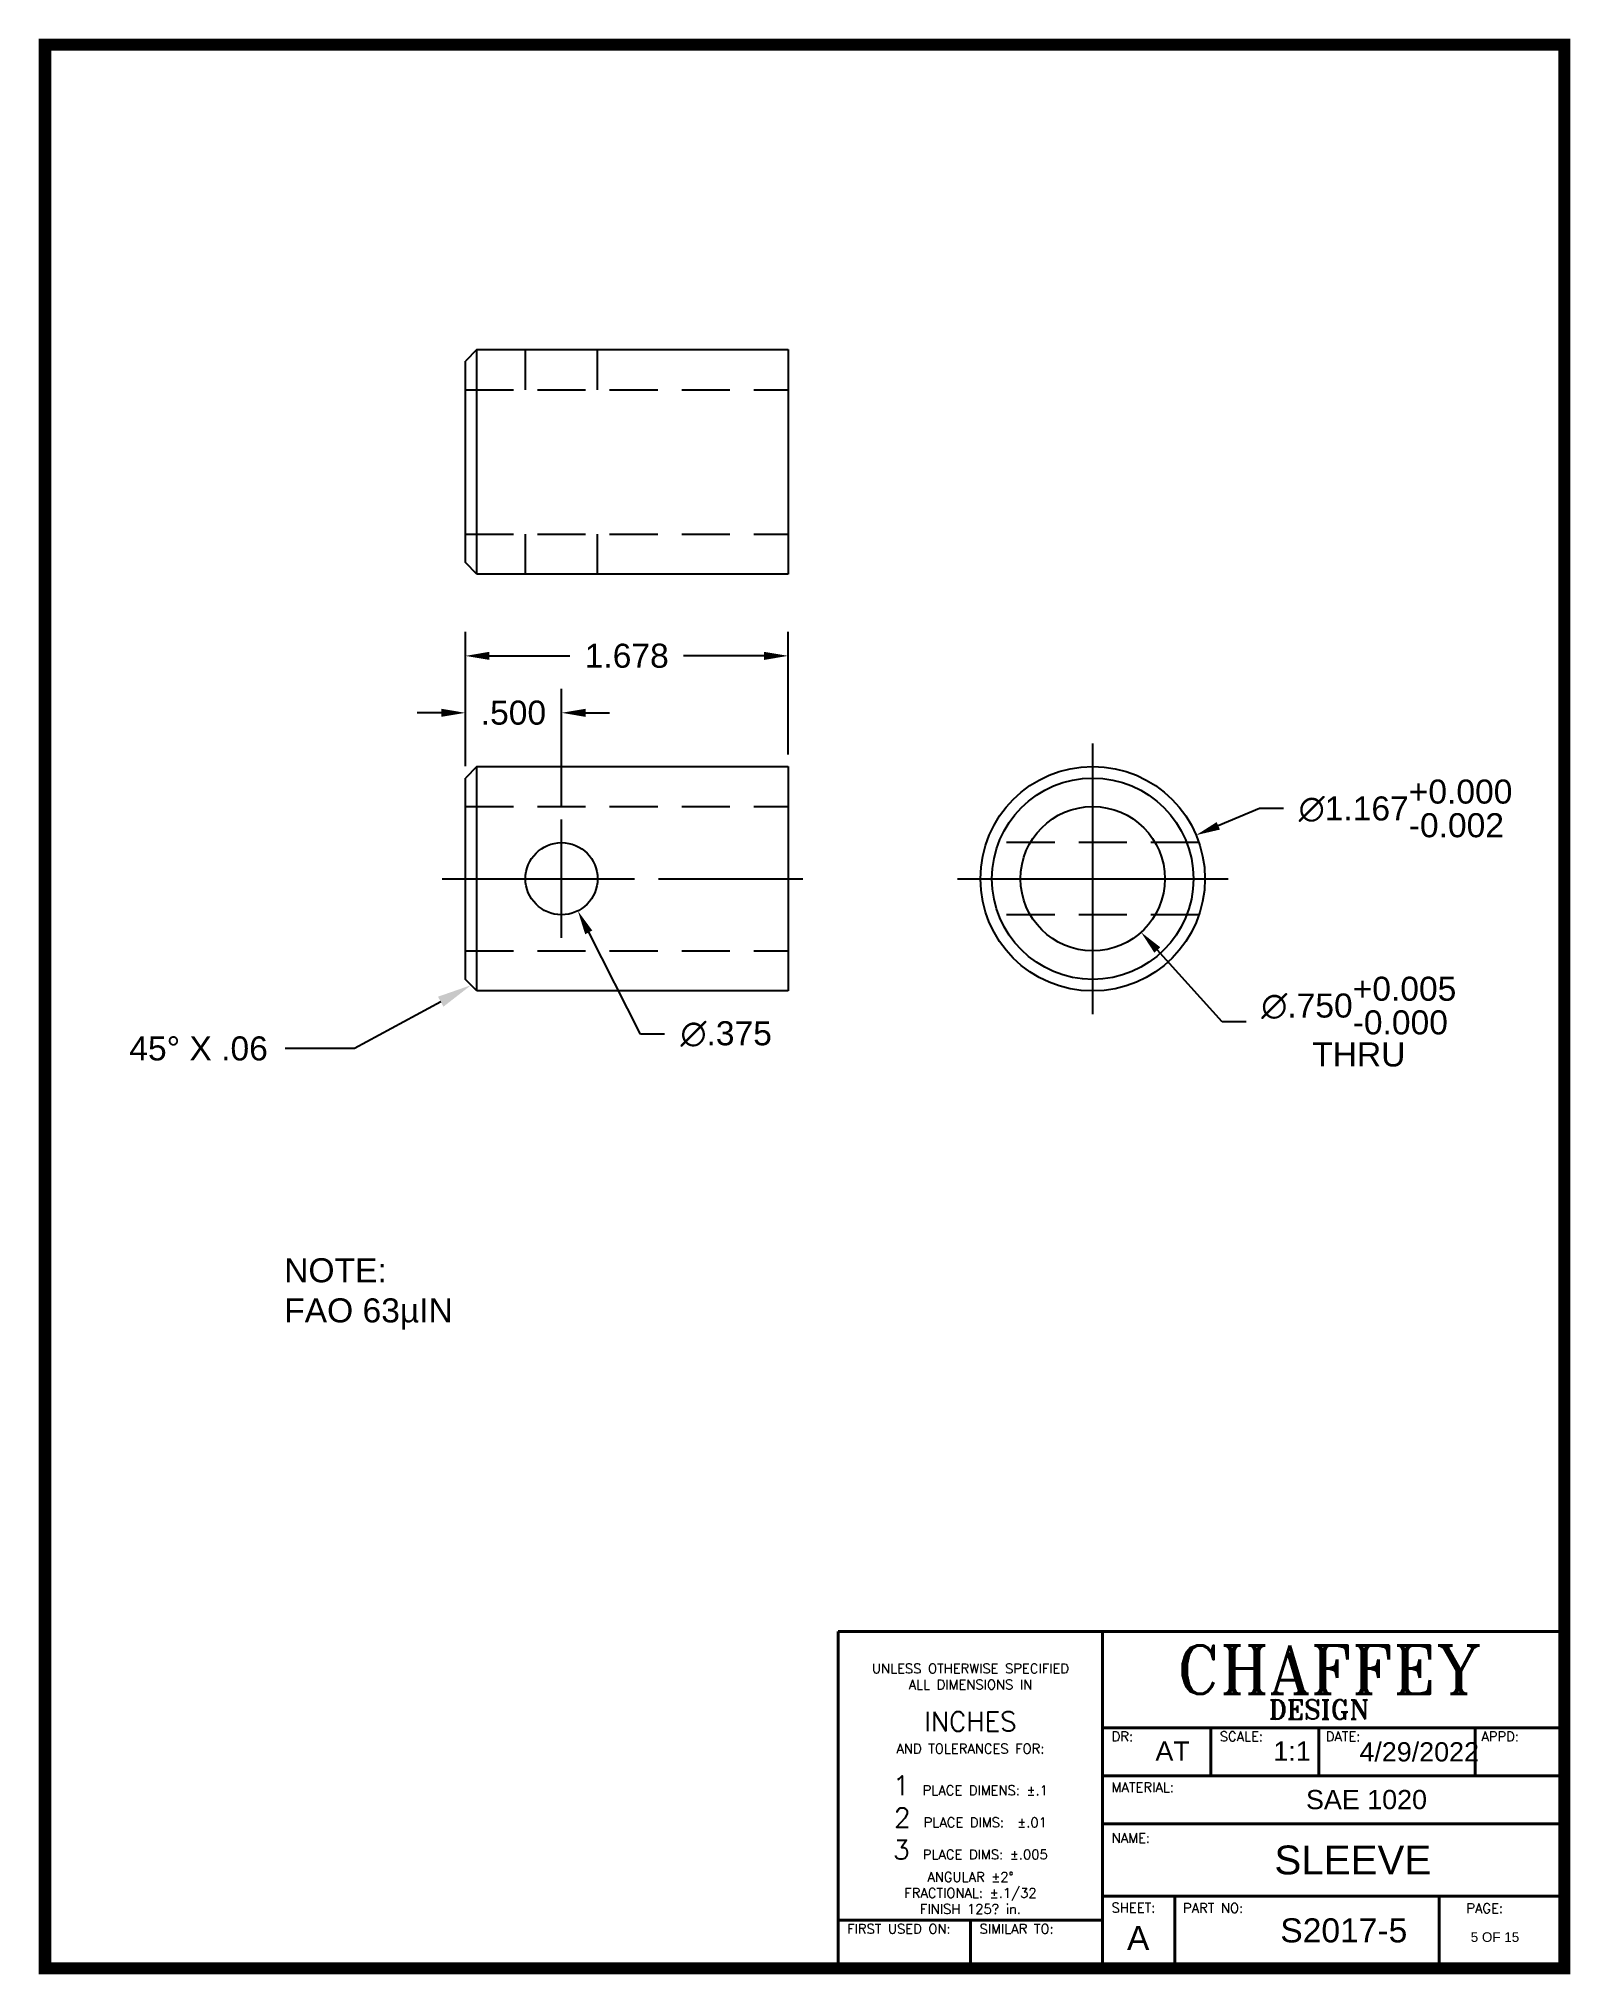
# Paper-space layout 'Layout1' of a CAD drawing. Header units: inches. Extents: x 0 to 8, y 0 to 10.1.
# The model-space entities are those that its viewports show. They can reach past a viewport. Long polylines and large blocks are cut down to what shows.
import ezdxf
from ezdxf import colors
from ezdxf.entities.mleader import LeaderData, LeaderLine
from ezdxf.enums import TextEntityAlignment as Align
from ezdxf.math import Vec2, Vec3

# ---------------------------------------------------------------- set-up
doc = ezdxf.new("R2010")
doc.units = ezdxf.units.IN
doc.header["$MEASUREMENT"] = 0
for name, pattern in [('CENTER', [2, 1.25, -0.25, 0.25, -0.25]), ('CENTER2', [1.125, 0.75, -0.125, 0.125, -0.125]), ('HIDDEN', [0.375, 0.25, -0.125])]:
    doc.linetypes.add(name, pattern=pattern)
for name, color, linetype in [('CENTER LINE', 1, 'CENTER'), ('DIM', 3, 'Continuous'), ('DIMENSION', 5, 'Continuous'), ('HIDEEN', 4, 'HIDDEN'), ('OBJECT', 252, 'Continuous'), ('TITLEBLOCK', 5, 'Continuous')]:
    doc.layers.add(name, color=color, linetype=linetype)
doc.layers.add('TITLE BLOCK', color=1, linetype='Continuous', lineweight=40)
doc.styles.add('CHAFFEY', font='romant.shx', dxfattribs={"height": 0.25})
doc.styles.add('DESIGN', font='romant.shx', dxfattribs={"height": 0.1})
doc.styles.add('SMALL TEXT', font='romans.shx', dxfattribs={"height": 0.05})
doc.styles.get("Standard").update_dxf_attribs({"font": 'arial.ttf'})
doc.styles.add('TABLE', font='arial.ttf')
doc.dimstyles.new('3 PLACES', dxfattribs={"dimtxt": 0.125, "dimasz": 0.125, "dimexe": 0.125, "dimexo": 0.0625, "dimgap": 0.09, "dimtad": 0, "dimtih": 1, "dimtoh": 1, "dimdec": 3, "dimzin": 4, "dimdsep": 46, "dimtxsty": 'Standard', "dimcen": 0.125, "dimadec": 0, "dimazin": 0, "dimtfac": 1, "dimtdec": 3, "dimtofl": 0, "dimtmove": 0, "dimatfit": 3, "dimfxl": 1, "dimtolj": 1, "dimtzin": 0, "dimarcsym": 0})
doc.dimstyles.new('Copy of DEVIATION 3 PLACES .005', dxfattribs={"dimtxt": 0.125, "dimasz": 0.125, "dimexe": 0.125, "dimexo": 0.0625, "dimgap": 0.09, "dimtad": 0, "dimtih": 1, "dimtoh": 1, "dimdec": 3, "dimzin": 4, "dimdsep": 46, "dimtxsty": 'Standard', "dimcen": 0.125, "dimadec": 0, "dimazin": 0, "dimtol": 1, "dimtp": 0.005, "dimtfac": 1, "dimtdec": 3, "dimtofl": 0, "dimtmove": 0, "dimatfit": 3, "dimfxl": 1, "dimtolj": 1, "dimtzin": 0, "dimarcsym": 0})
doc.dimstyles.new('DEVIATION 3 PLACES', dxfattribs={"dimtxt": 0.125, "dimasz": 0.125, "dimexe": 0.125, "dimexo": 0.0625, "dimgap": 0.09, "dimtad": 0, "dimtih": 1, "dimtoh": 1, "dimdec": 3, "dimzin": 4, "dimdsep": 46, "dimtxsty": 'Standard', "dimcen": 0.125, "dimadec": 0, "dimazin": 0, "dimtol": 1, "dimtm": 0.002, "dimtfac": 1, "dimtdec": 3, "dimtofl": 0, "dimtmove": 0, "dimatfit": 3, "dimfxl": 1, "dimtolj": 1, "dimtzin": 0, "dimarcsym": 0})

# ---------------------------------------------------------------- blocks, each defined once
blk = doc.blocks.new('A size')
at = {"const_width": 0.0625}
blk.add_lwpolyline([(-7.9, 0), (0, 0), (0, 10), (-7.9, 10)], close=True, dxfattribs=at)
at = {"layer": 'TITLE BLOCK'}
for p, q in [((-0.025, 1.75), (-3.775, 1.75)), ((-3.775, 1.75), (-3.775, 0)), ((-2.4, 1.75), (-2.4, 0)), ((-2.4, 1.25), (-0.025, 1.25)), ((-1.837, 1), (-1.837, 1.25)), ((-1.275, 1), (-1.275, 1.25)), ((-0.463, 1), (-0.463, 1.25)), ((-2.4, 1), (-0.025, 1)), ((-2.4, 0.75), (-0.025, 0.75)), ((-2.4, 0.375), (-0.025, 0.375)), ((-2.025, 0.375), (-2.025, 0)), ((-0.65, 0.375), (-0.65, 0)), ((-3.775, 0.25), (-2.4, 0.25)), ((-3.087, 0.25), (-3.087, 0.003))]:
    blk.add_line(p, q, dxfattribs=at)
at = {"linetype": 'Continuous', "style": 'DESIGN'}
blk.add_text('DESIGN', height=0.1, dxfattribs=at).set_placement((-1.275, 1.295), align=Align.CENTER)
at = {"linetype": 'Continuous', "style": 'SMALL TEXT'}
for s, p in [('DR:', (-2.353, 1.18)), ('SCALE:', (-1.791, 1.18)), ('DATE:', (-1.24, 1.18)), ('APPD:', (-0.431, 1.18)), ('MATERIAL:', (-2.353, 0.916)), ('NAME:', (-2.353, 0.652)), ('SHEET:', (-2.353, 0.29)), ('PART NO:', (-1.982, 0.288)), ('PAGE:', (-0.509, 0.287)), ('FIRST USED ON:', (-3.728, 0.18)), ('SIMILAR TO:', (-3.04, 0.18))]:
    blk.add_text(s, height=0.05, dxfattribs=at).set_placement(p)
at = {"linetype": 'Continuous', "attachment_point": 2}
for s, insert, char_height, width, style in [('CHAFFEY', (-1.223, 1.677), 0.25, 1.58631, 'CHAFFEY'), ('\\P\\PUNLESS OTHERWISE SPECIFIED\\PALL DIMENSIONS IN \\P\\P{\\H2x;INCHES\\P}AND TOLERANCES FOR:\\P\\P{\\H2x;1 }PLACE DIMENS: %%P.1\\P{\\H2x;2 }PLACE DIMS:  %%P.01\\P{\\H2x;3 }PLACE DIMS: %%P.005\\PANGULAR %%P2%%D\\PFRACTIONAL: %%P.1/32\\PFINISH 125? in.', (-3.087, 1.75), 0.05, 1.375, 'SMALL TEXT')]:
    blk.add_mtext(s, dxfattribs=dict(at, insert=insert, char_height=char_height, width=width, style=style))
at = {"layer": 'TITLEBLOCK', "style": 'TABLE'}
for tag, height, p in [('DRAWN_BY', 0.1, (-2.036, 1.129)), ('SCALE', 0.1, (-1.415, 1.129)), ('DATE', 0.1, (-0.754, 1.127)), ('MATERIAL', 0.1, (-1.028, 0.877)), ('PART_NAME', 0.15, (-1.099, 0.563)), ('SHEET_SIZE', 0.125, (-2.215, 0.157)), ('PART_NUMBER', 0.125, (-1.146, 0.197)), ('PAGE_NUMBER', 0.05, (-0.36, 0.162))]:
    blk.add_attdef(tag, text='', height=height, dxfattribs=at).set_placement(p, align=Align.MIDDLE)
blk = doc.blocks.new('*U2')
at = {"layer": 'CENTER LINE', "color": 0, "linetype": 'CENTER2', "transparency": 16777216}
for p, q in [((0, 0.1167), (0, 0.7035)), ((-0.7035, 0), (-0.1167, 0)), ((0.1167, 0), (0.7035, 0)), ((0, -0.7035), (0, -0.1167))]:
    blk.add_line(p, q, dxfattribs=at)
at = {"layer": 'CENTER LINE', "color": 0, "linetype": 'Continuous', "transparency": 16777216}
for p, q in [((-0.05835, 0), (0.05835, 0)), ((0, -0.05835), (0, 0.05835))]:
    blk.add_line(p, q, dxfattribs=at)
blk = doc.blocks.new('*U3')
at = {"layer": 'CENTER LINE', "color": 0, "linetype": 'CENTER2', "transparency": 16777216}
for p, q in [((0, 0.0375), (0, 0.3075)), ((-0.3075, 0), (-0.0375, 0)), ((0.0375, 0), (0.3075, 0)), ((0, -0.3075), (0, -0.0375))]:
    blk.add_line(p, q, dxfattribs=at)
at = {"layer": 'CENTER LINE', "color": 0, "linetype": 'Continuous', "transparency": 16777216}
for p, q in [((-0.01875, 0), (0.01875, 0)), ((0, -0.01875), (0, 0.01875))]:
    blk.add_line(p, q, dxfattribs=at)
blk = doc.blocks.new('*U4')
at = {"layer": 'CENTER LINE', "color": 0, "linetype": 'CENTER2', "transparency": 16777216}
blk.add_line((-0.959, 0), (0.959, 0), dxfattribs=at)
blk = doc.blocks.new('*D5')
at = {"layer": 'Defpoints', "color": 0, "transparency": 16777216}
for p in [(14.727, 14.644), (13.049, 14.069), (14.727, 14.069)]:
    blk.add_point(p, dxfattribs=at)
at = {"layer": 'DIMENSION', "color": 0, "lineweight": -2, "transparency": 16777216}
for p, q in [((13.049, 14.131), (13.049, 14.769)), ((14.727, 14.131), (14.727, 14.769)), ((13.174, 14.644), (13.593, 14.644)), ((14.602, 14.644), (14.183, 14.644))]:
    blk.add_line(p, q, dxfattribs=at)
at = {"layer": 'DIMENSION', "color": 0, "transparency": 16777216}
for points in [[(13.174, 14.665), (13.174, 14.623), (13.049, 14.644)], [(14.602, 14.665), (14.602, 14.623), (14.727, 14.644)]]:
    blk.add_solid(points, dxfattribs=at)
at = {"layer": 'DIMENSION', "color": 0, "transparency": 16777216, "insert": (13.888, 14.644), "char_height": 0.125, "attachment_point": 5}
blk.add_mtext('\\A1;1.678', dxfattribs=at)
blk = doc.blocks.new('*D7')
at = {"layer": 'Defpoints', "color": 0, "transparency": 16777216}
for p in [(13.464, 13.653), (13.634, 13.318)]:
    blk.add_point(p, dxfattribs=at)
at = {"layer": 'DIMENSION', "color": 0, "lineweight": -2, "transparency": 16777216}
for p, q in [((13.549, 13.36), (13.549, 13.61)), ((13.424, 13.485), (13.674, 13.485)), ((13.959, 12.678), (13.691, 13.207)), ((14.084, 12.678), (13.959, 12.678))]:
    blk.add_line(p, q, dxfattribs=at)
at = {"layer": 'DIMENSION', "color": 0, "transparency": 16777216}
blk.add_solid([(13.709, 13.216), (13.672, 13.197), (13.634, 13.318)], dxfattribs=at)
at = {"layer": 'DIMENSION', "color": 0, "transparency": 16777216, "insert": (14.405, 12.678), "char_height": 0.125, "attachment_point": 5}
blk.add_mtext('\\A1;∅.375', dxfattribs=at)
blk = doc.blocks.new('*D8')
at = {"layer": 'Defpoints', "color": 0, "transparency": 16777216}
for p in [(16.848, 13.712), (15.773, 13.259)]:
    blk.add_point(p, dxfattribs=at)
at = {"layer": 'DIMENSION', "color": 0, "lineweight": -2, "transparency": 16777216}
for p, q in [((17.178, 13.851), (16.963, 13.76)), ((17.303, 13.851), (17.178, 13.851)), ((16.311, 13.36), (16.311, 13.61)), ((16.186, 13.485), (16.436, 13.485))]:
    blk.add_line(p, q, dxfattribs=at)
at = {"layer": 'DIMENSION', "color": 0, "transparency": 16777216}
blk.add_solid([(16.955, 13.78), (16.972, 13.741), (16.848, 13.712)], dxfattribs=at)
at = {"layer": 'DIMENSION', "color": 0, "transparency": 16777216, "insert": (17.937, 13.851), "char_height": 0.125, "attachment_point": 5}
blk.add_mtext('\\A1;∅1.167\\S+0.000^ -0.002;', dxfattribs=at)
blk = doc.blocks.new('*D10')
at = {"layer": 'Defpoints', "color": 0, "transparency": 16777216}
for p in [(13.549, 14.348), (13.049, 14.008), (13.549, 13.793)]:
    blk.add_point(p, dxfattribs=at)
at = {"layer": 'DIMENSION', "color": 0, "lineweight": -2, "transparency": 16777216}
for p, q in [((13.049, 14.071), (13.049, 14.473)), ((13.549, 13.855), (13.549, 14.473)), ((12.924, 14.348), (12.799, 14.348)), ((13.674, 14.348), (13.799, 14.348))]:
    blk.add_line(p, q, dxfattribs=at)
at = {"layer": 'DIMENSION', "color": 0, "transparency": 16777216}
for points in [[(12.924, 14.369), (12.924, 14.327), (13.049, 14.348)], [(13.674, 14.369), (13.674, 14.327), (13.549, 14.348)]]:
    blk.add_solid(points, dxfattribs=at)
at = {"layer": 'DIMENSION', "color": 0, "transparency": 16777216, "insert": (13.299, 14.348), "char_height": 0.125, "attachment_point": 5}
blk.add_mtext('\\A1;.500', dxfattribs=at)
blk = doc.blocks.new('*D11')
at = {"layer": 'Defpoints', "color": 0, "transparency": 16777216}
for p in [(16.059, 13.763), (16.562, 13.207)]:
    blk.add_point(p, dxfattribs=at)
at = {"layer": 'DIMENSION', "color": 0, "lineweight": -2, "transparency": 16777216}
for p, q in [((16.311, 13.36), (16.311, 13.61)), ((16.186, 13.485), (16.436, 13.485)), ((16.983, 12.742), (16.646, 13.115)), ((17.108, 12.742), (16.983, 12.742))]:
    blk.add_line(p, q, dxfattribs=at)
at = {"layer": 'DIMENSION', "color": 0, "transparency": 16777216}
blk.add_solid([(16.662, 13.129), (16.631, 13.101), (16.562, 13.207)], dxfattribs=at)
at = {"layer": 'DIMENSION', "color": 0, "transparency": 16777216, "insert": (17.694, 12.742), "char_height": 0.125, "width": 1.49658, "attachment_point": 5}
blk.add_mtext('\\A1;∅.750\\S+0.005^ -0.000;\\PTHRU', dxfattribs=at)
blk = doc.blocks.new('N')
at = {"layer": 'CENTER LINE', "insert": (-0.037, 0.343), "char_height": 0.2, "attachment_point": 1}
blk.add_mtext_dynamic_manual_height_columns('{\\H0.625x;NOTE:\\PFAO 63µIN\\fMS Shell Dlg 2|b0|i0|c0|p0; }', width=2.16723, gutter_width=1, heights=[0], dxfattribs=at)

msp = doc.modelspace()

# ---------------------------------------------------------------- linework, layer by layer
at = {"layer": 'HIDEEN'}
for p, q in [((13.3615, 16.0274), (13.3615, 16.236)), ((13.7365, 16.0274), (13.7365, 16.236)), ((13.049, 16.0274), (14.727, 16.0274)), ((13.049, 15.2774), (14.727, 15.2774)), ((13.3615, 15.069), (13.3615, 15.2774)), ((13.7365, 15.069), (13.7365, 15.2774)), ((13.049, 13.8604), (14.727, 13.8604)), ((16.8631, 13.673), (15.758, 13.673)), ((16.8631, 13.298), (15.758, 13.298)), ((13.049, 13.1104), (14.727, 13.1104))]:
    msp.add_line(p, q, dxfattribs=at)
at = {"layer": 'OBJECT'}
for p, q in [((13.109, 16.236), (13.049, 16.1753)), ((13.109, 16.236), (14.727, 16.236)), ((13.109, 15.069), (13.109, 16.236)), ((14.727, 16.236), (14.727, 15.069)), ((13.049, 15.1294), (13.049, 16.1753)), ((13.109, 15.069), (13.049, 15.1294)), ((14.727, 15.069), (13.109, 15.069)), ((13.109, 14.069), (13.049, 14.0083)), ((13.049, 12.9624), (13.049, 14.0083)), ((13.109, 14.069), (14.727, 14.069)), ((13.109, 12.902), (13.109, 14.069)), ((14.727, 14.069), (14.727, 12.902)), ((13.109, 12.902), (13.049, 12.9624)), ((14.727, 12.902), (13.109, 12.902))]:
    msp.add_line(p, q, dxfattribs=at)
for centre, radius in [((16.3105, 13.4855), 0.5835), ((16.3105, 13.4855), 0.5235), ((16.3105, 13.4855), 0.375), ((13.549, 13.4855), 0.1875)]:
    msp.add_circle(centre, radius, dxfattribs=at)

# ---------------------------------------------------------------- block references
at = {"layer": 'CENTER LINE', "linetype": 'CENTER2'}
for name, p in [('*U2', (16.3105, 13.4855)), ('*U3', (13.549, 13.4855)), ('*U4', (13.888, 13.4854))]:
    msp.add_blockref(name, p, dxfattribs=at)
at = {"layer": 'DIMENSION'}
msp.add_blockref('N', (12.1441, 11.1694), dxfattribs=at)

# ---------------------------------------------------------------- dimensions: what is measured, and where the dimension line sits
dim = msp.add_linear_dim(base=(14.727, 14.6437), p1=(13.049, 14.069), p2=(14.727, 14.069), dimstyle='3 PLACES', dxfattribs=at)
dim.commit()
dim.dimension.update_dxf_attribs({"geometry": '*D5', "text_midpoint": (13.888, 14.6437), "dimtype": 160})
dim = msp.add_linear_dim(base=(13.549, 14.3482), p1=(13.049, 14.0083), p2=(13.549, 13.793), dimstyle='3 PLACES', dxfattribs=at)
dim.commit()
dim.dimension.update_dxf_attribs({"geometry": '*D10', "text_midpoint": (13.299, 14.3482)})
for p1, p2, dimstyle, picture, middle in [((15.7728, 13.259), (16.8483, 13.712), 'DEVIATION 3 PLACES', '*D8', (17.9368, 13.8508)), ((13.4642, 13.6527), (13.6339, 13.3183), '3 PLACES', '*D7', (14.4046, 12.6783))]:
    dim = msp.add_diameter_dim_2p(p1=p1, p2=p2, dimstyle=dimstyle, dxfattribs=at)
    dim.commit()
    dim.dimension.update_dxf_attribs({"geometry": picture, "text_midpoint": middle, "dimtype": 163})
dim = msp.add_diameter_dim_2p(p1=(16.0589, 13.7635), p2=(16.5622, 13.2075), text='<>\\PTHRU', dimstyle='Copy of DEVIATION 3 PLACES .005', dxfattribs=at)
dim.commit()
dim.dimension.update_dxf_attribs({"geometry": '*D11', "text_midpoint": (17.6939, 12.7423), "dimtype": 163})

# ---------------------------------------------------------------- leaders
ml = msp.add_multileader_mtext('Standard', dxfattribs=at)
ml.set_content('45{\\C256;° X .06}', color=256)
ml.set_leader_properties()
ml.build(insert=Vec2(0, 0))
ml.multileader.update_dxf_attribs({"dogleg_length": 0.36, "arrow_head_size": 0.18})
ctx = ml.context
ctx.base_point, ctx.char_height, ctx.arrow_head_size, ctx.landing_gap_size, ctx.plane_origin = Vec3(11.2221, 12.6024), 0.125, 0.18, 0.09, Vec3(13.079, 12.9322)
ctx.text_align_type = 2
notes = []
notes.append((ctx, [(0, (1, 1, 0), (12.4722, 12.6024), (-1, 0), 0.36, [(0, [(13.079, 12.9322)], 0, [])])]))
ctx.mtext.insert, ctx.mtext.alignment, ctx.mtext.flow_direction = Vec3(12.0222, 12.6659), 3, 5
for ctx, leaders in notes:
    for number, flags, end, landing, length, lines in leaders:
        leader = LeaderData()
        leader.index, (leader.has_last_leader_line, leader.has_dogleg_vector, leader.attachment_direction) = number, flags
        leader.last_leader_point, leader.dogleg_vector, leader.dogleg_length = Vec3(end), Vec3(landing), length
        for number, points, colour, breaks in lines:
            line = LeaderLine()
            line.index, line.vertices, line.color, line.breaks = number, Vec3.list(points), colors.encode_raw_color(colour), breaks
            leader.lines.append(line)
        ctx.leaders.append(leader)

psp = doc.layouts.get("Layout1")

# ---------------------------------------------------------------- block references
at = {"layer": 'DIM'}
psp.add_blockref('A size', (7.927, 0.066), dxfattribs=at).add_auto_attribs({'PAGE_NUMBER': '5 OF 15', 'PART_NUMBER': 'S2017-5', 'SHEET_SIZE': 'A', 'PART_NAME': 'SLEEVE', 'MATERIAL': 'SAE 1020', 'DATE': '4/29/2022', 'SCALE': '1:1', 'DRAWN_BY': 'AT'})

# ---------------------------------------------------------------- viewports
at = {"layer": 'DIMENSION'}
psp.add_viewport(center=(3.992, 5.066), size=(7.871, 10), view_center_point=(14.827, 12.8214), view_height=10, dxfattribs=at)

doc.saveas('drawing.dxf')
